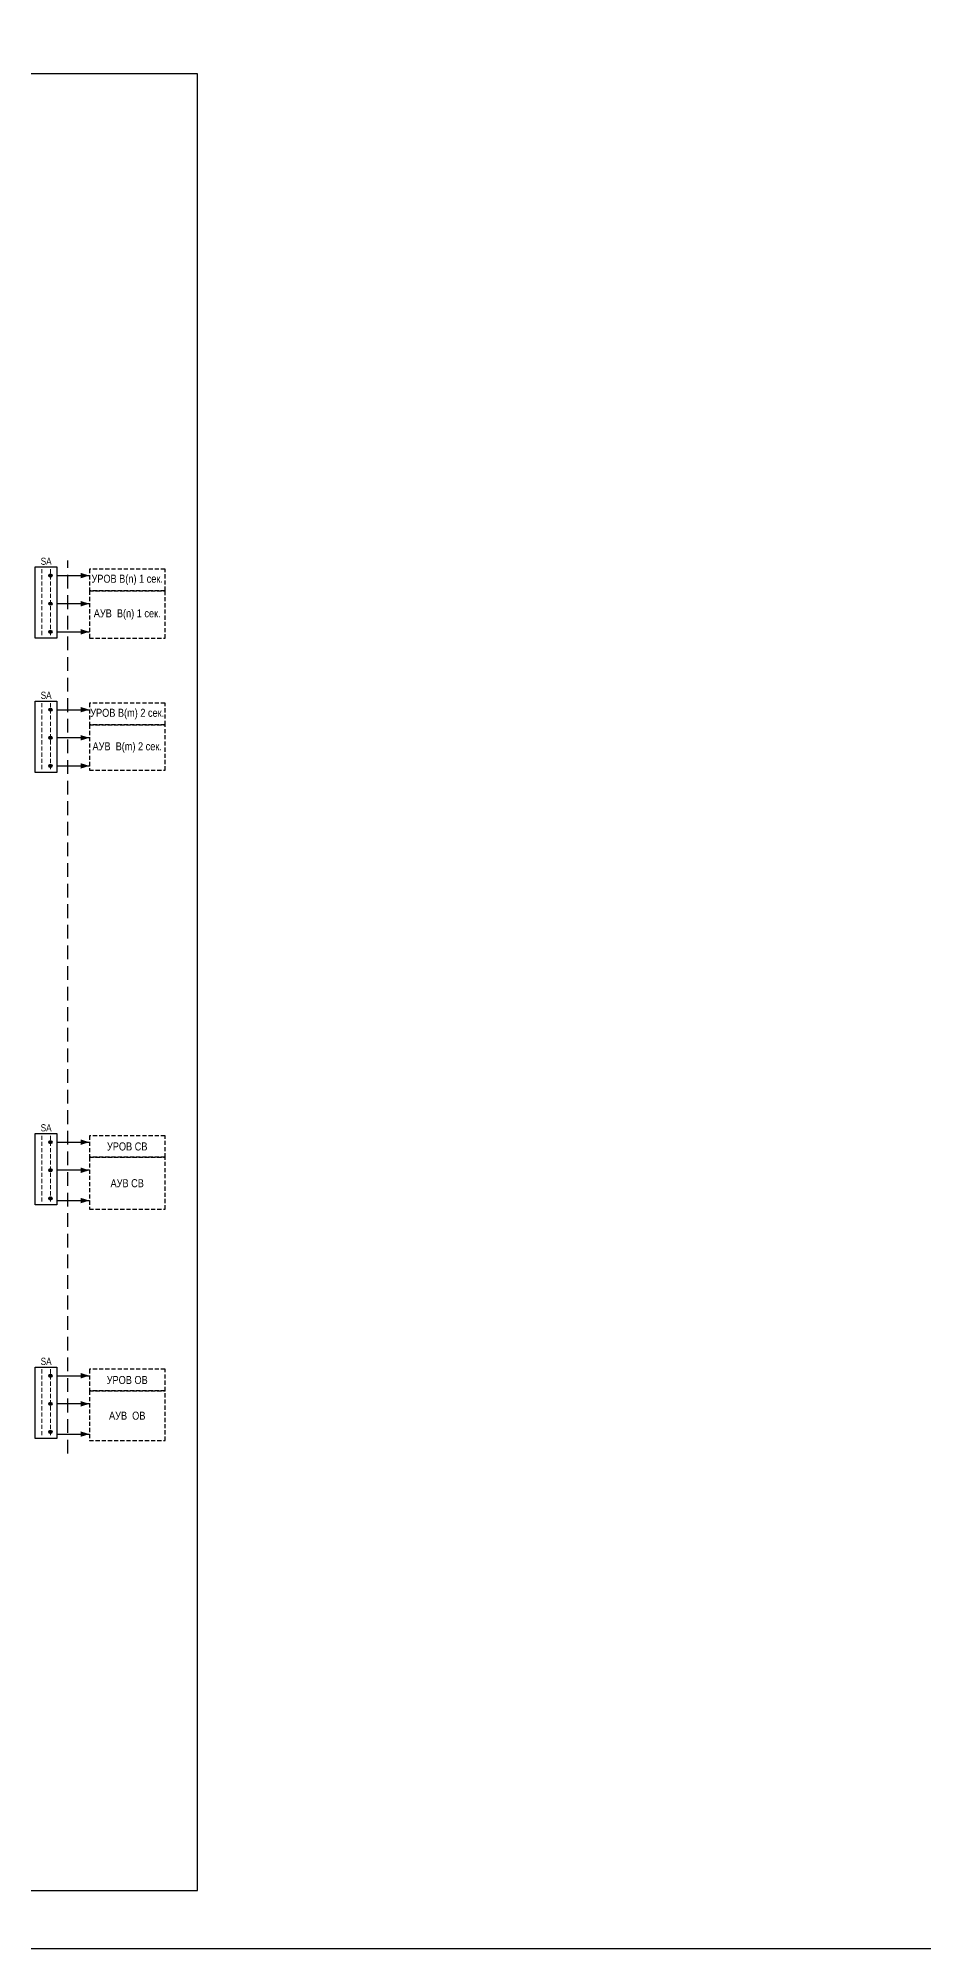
# Model space of a CAD drawing. Header units: millimetres. Extents: x -2550 to 7325, y -3772 to 3128.
# Drawn here: x 625 to 1035, y 1524 to 2408 of the extents above; entities that cross this region are included whole.
import ezdxf
from ezdxf.enums import TextEntityAlignment as Align

# ---------------------------------------------------------------- set-up
doc = ezdxf.new("R2010")
doc.units = ezdxf.units.MM
doc.linetypes.add('штриховая2', pattern=[9.525, 6.35, -3.175])
for name, color, linetype, lineweight in [('Основная', 7, 'Continuous', 30), ('Отключение_включение', 1, 'Continuous', 30), ('Цепи внешние', 84, 'Continuous', 30), ('Цепи внутренние', 5, 'Continuous', 30), ('Штриховая', 7, 'штриховая2', 20)]:
    doc.layers.add(name, color=color, linetype=linetype, lineweight=lineweight)
doc.styles.add('Narrow', font='ARIALN.TTF')

msp = doc.modelspace()

# ---------------------------------------------------------------- hatches: boundary and pattern name
at = {"lineweight": 25, "ltscale": 0.25}
h = msp.add_hatch(color=256, dxfattribs=at)
edge = h.paths.add_edge_path()
edge.add_arc((631, 2159), 0.75, 0, 360)
h = msp.add_hatch(color=256, dxfattribs=at)
edge = h.paths.add_edge_path()
edge.add_arc((631, 2146), 0.75, 0, 360)
h = msp.add_hatch(color=256, dxfattribs=at)
edge = h.paths.add_edge_path()
edge.add_arc((631, 2133), 0.75, 0, 360)
h = msp.add_hatch(color=256, dxfattribs=at)
edge = h.paths.add_edge_path()
edge.add_arc((631, 2097), 0.75, 0, 360)
h = msp.add_hatch(color=256, dxfattribs=at)
edge = h.paths.add_edge_path()
edge.add_arc((631, 2084), 0.75, 0, 360)
h = msp.add_hatch(color=256, dxfattribs=at)
edge = h.paths.add_edge_path()
edge.add_arc((631, 2071), 0.75, 0, 360)
h = msp.add_hatch(color=256, dxfattribs=at)
edge = h.paths.add_edge_path()
edge.add_arc((631, 1897), 0.75, 0, 360)
h = msp.add_hatch(color=256, dxfattribs=at)
edge = h.paths.add_edge_path()
edge.add_arc((631, 1884), 0.75, 0, 360)
h = msp.add_hatch(color=256, dxfattribs=at)
edge = h.paths.add_edge_path()
edge.add_arc((631, 1871), 0.75, 0, 360)
h = msp.add_hatch(color=256, dxfattribs=at)
edge = h.paths.add_edge_path()
edge.add_arc((631, 1789), 0.75, 0, 360)
h = msp.add_hatch(color=256, dxfattribs=at)
edge = h.paths.add_edge_path()
edge.add_arc((631, 1776), 0.75, 0, 360)
h = msp.add_hatch(color=256, dxfattribs=at)
edge = h.paths.add_edge_path()
edge.add_arc((631, 1763), 0.75, 0, 360)

# ---------------------------------------------------------------- linework, layer by layer
for centre in [(631, 2159), (631, 2146), (631, 2133), (631, 2097), (631, 2084), (631, 2071), (631, 1897), (631, 1884), (631, 1871), (631, 1789), (631, 1776), (631, 1763)]:
    msp.add_circle(centre, 0.75, dxfattribs=at)
at = {"layer": 'Основная'}
for points in [[(-1107, 2981), (1070, 2981), (1070, 1524), (-1107, 1524)], [(624, 2163), (634, 2163), (634, 2130), (624, 2130)], [(624, 2101), (634, 2101), (634, 2068), (624, 2068)], [(624, 1901), (634, 1901), (634, 1868), (624, 1868)], [(624, 1793), (634, 1793), (634, 1760), (624, 1760)]]:
    msp.add_lwpolyline(points, close=True, dxfattribs=at)
at = {"layer": 'Основная', "color": 1}
msp.add_lwpolyline([(105, 1551), (699, 1551), (699, 2391), (105, 2391)], close=True, dxfattribs=at)
at = {"layer": 'Отключение_включение', "ltscale": 0.3}
for points in [[(649, 2146, 0, 2.5, 0), (645, 2146, 0, 0, 0)], [(649, 2084, 0, 2.5, 0), (645, 2084, 0, 0, 0)], [(649, 1884, 0, 2.5, 0), (645, 1884, 0, 0, 0)], [(649, 1776, 0, 2.5, 0), (645, 1776, 0, 0, 0)]]:
    msp.add_lwpolyline(points, format="xyseb", dxfattribs=at)
for points in [[(649, 2146), (634, 2146)], [(649, 2084), (634, 2084)], [(649, 1884), (634, 1884)], [(649, 1776), (634, 1776)]]:
    msp.add_lwpolyline(points, dxfattribs=at)
at = {"layer": 'Цепи внешние', "ltscale": 0.3}
for points in [[(634, 2159), (649, 2159)], [(634, 2133), (649, 2133)], [(634, 2097), (649, 2097)], [(634, 2071), (649, 2071)], [(634, 1897), (649, 1897)], [(634, 1870), (649, 1870)], [(634, 1789), (649, 1789)], [(634, 1762), (649, 1762)]]:
    msp.add_lwpolyline(points, dxfattribs=at)
for points in [[(649, 2159, 0, 2.5, 0), (645, 2159, 0, 0, 0)], [(649, 2133, 0, 2.5, 0), (645, 2133, 0, 0, 0)], [(649, 2097, 0, 2.5, 0), (645, 2097, 0, 0, 0)], [(649, 2071, 0, 2.5, 0), (645, 2071, 0, 0, 0)], [(649, 1897, 0, 2.5, 0), (645, 1897, 0, 0, 0)], [(649, 1870, 0, 2.5, 0), (645, 1870, 0, 0, 0)], [(649, 1789, 0, 2.5, 0), (645, 1789, 0, 0, 0)], [(649, 1762, 0, 2.5, 0), (645, 1762, 0, 0, 0)]]:
    msp.add_lwpolyline(points, format="xyseb", dxfattribs=at)
at = {"layer": 'Цепи внешние', "linetype": 'штриховая2', "ltscale": 0.3}
for points in [[(684, 2162), (649, 2162), (649, 2152), (684, 2152)], [(684, 2152), (649, 2152), (649, 2130), (684, 2130)], [(684, 2100), (649, 2100), (649, 2090), (684, 2090)], [(684, 2090), (649, 2090), (649, 2069), (684, 2069)], [(684, 1900), (649, 1900), (649, 1890), (684, 1890)], [(684, 1890), (649, 1890), (649, 1866), (684, 1866)], [(684, 1792), (649, 1792), (649, 1782), (684, 1782)], [(684, 1782), (649, 1782), (649, 1759), (684, 1759)]]:
    msp.add_lwpolyline(points, close=True, dxfattribs=at)
at = {"layer": 'Цепи внутренние', "linetype": 'штриховая2'}
msp.add_lwpolyline([(639, 1753), (639, 2166)], dxfattribs=at)
at = {"layer": 'Штриховая', "ltscale": 0.3}
for p, q in [((627, 2162), (627, 2131)), ((631, 2162), (631, 2131)), ((627, 2100), (627, 2069)), ((631, 2100), (631, 2069)), ((627, 1900), (627, 1869)), ((631, 1900), (631, 1869)), ((627, 1792), (627, 1761)), ((631, 1792), (631, 1761))]:
    msp.add_line(p, q, dxfattribs=at)

# ---------------------------------------------------------------- texts
at = {"layer": 'Основная', "style": 'Narrow'}
for p in [(629, 2164), (629, 2102), (629, 1902), (629, 1794)]:
    msp.add_text('SA', height=3.3, dxfattribs=at).set_placement(p, align=Align.CENTER)
at = {"layer": 'Основная', "char_height": 3.7, "width": 35, "attachment_point": 5, "style": 'Narrow'}
for s, insert in [('УРОВ В(n) 1 сек.', (666.5, 2157)), ('АУВ  В(n) 1 сек.', (666.5, 2141)), ('УРОВ В(m) 2 сек.', (666.5, 2095)), ('АУВ  В(m) 2 сек.', (666.5, 2079.5)), ('УРОВ СВ', (666.5, 1895)), ('АУВ СВ', (666.5, 1878)), ('УРОВ ОВ', (666.5, 1787)), ('АУВ  ОВ', (666.5, 1770.5))]:
    msp.add_mtext(s, dxfattribs=dict(at, insert=insert))

doc.saveas('drawing.dxf')
